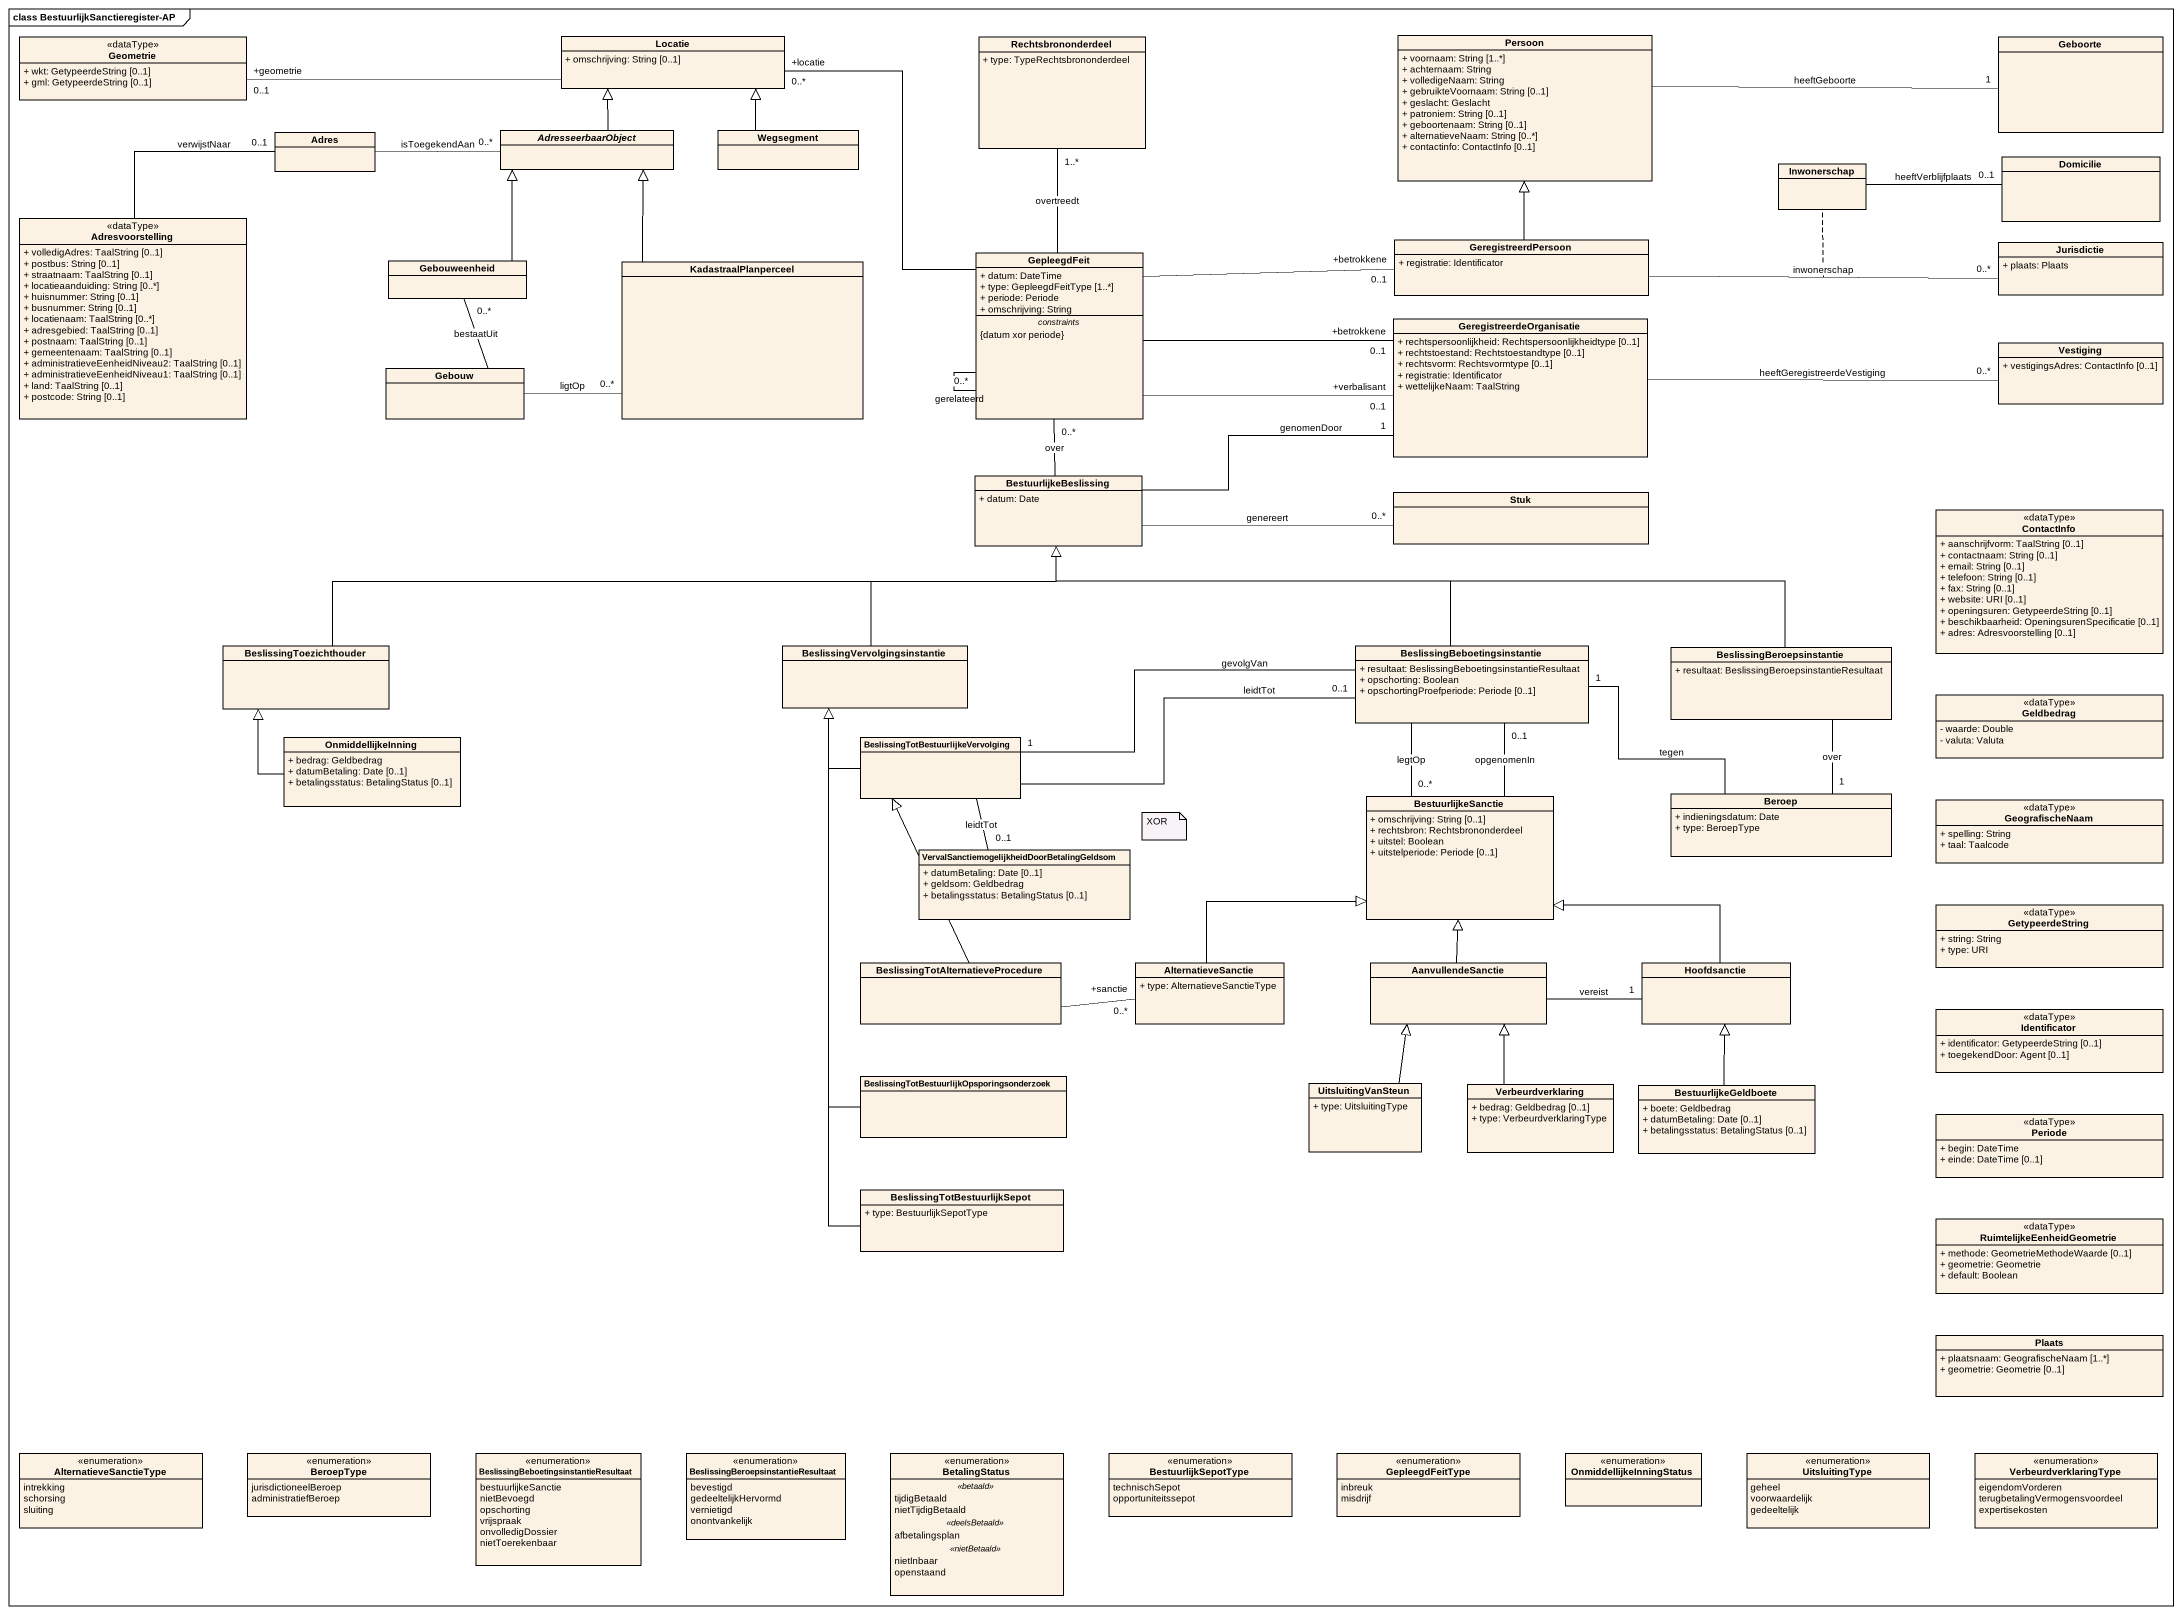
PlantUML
@startuml
mainframe class BestuurlijkSanctieregister-AP
hide circle
hide empty members
skinparam classAttributeIconSize 0
class Locatie {
  + omschrijving: String [0..1]
}
class Persoon {
  + voornaam: String [1..*]
  + achternaam: String
  + volledigeNaam: String
  + gebruikteVoornaam: String [0..1]
  + geslacht: Geslacht
  + patroniem: String [0..1]
  + geboortenaam: String [0..1]
  + alternatieveNaam: String [0..*]
  + contactinfo: ContactInfo [0..1]
}
class Geometrie <<dataType>> {
  + wkt: GetypeerdeString [0..1]
  + gml: GetypeerdeString [0..1]
}
class Rechtsbrononderdeel {
  + type: TypeRechtsbrononderdeel
}
class Geboorte
class Adres
abstract class AdresseerbaarObject
class Wegsegment
class Inwonerschap
class Domicilie
class Adresvoorstelling <<dataType>> {
  + volledigAdres: TaalString [0..1]
  + postbus: String [0..1]
  + straatnaam: TaalString [0..1]
  + locatieaanduiding: String [0..*]
  + huisnummer: String [0..1]
  + busnummer: String [0..1]
  + locatienaam: TaalString [0..*]
  + adresgebied: TaalString [0..1]
  + postnaam: TaalString [0..1]
  + gemeentenaam: TaalString [0..1]
  + administratieveEenheidNiveau2: TaalString [0..1]
  + administratieveEenheidNiveau1: TaalString [0..1]
  + land: TaalString [0..1]
  + postcode: String [0..1]
}
class Gebouweenheid
class KadastraalPlanperceel
class GepleegdFeit {
  + datum: DateTime
  + type: GepleegdFeitType [1..*]
  + periode: Periode
  + omschrijving: String
  -- constraints --
  {datum xor periode}
}
class GeregistreerdPersoon {
  + registratie: Identificator
}
class Jurisdictie {
  + plaats: Plaats
}
class GeregistreerdeOrganisatie {
  + rechtspersoonlijkheid: Rechtspersoonlijkheidtype [0..1]
  + rechtstoestand: Rechtstoestandtype [0..1]
  + rechtsvorm: Rechtsvormtype [0..1]
  + registratie: Identificator
  + wettelijkeNaam: TaalString
}
class Vestiging {
  + vestigingsAdres: ContactInfo [0..1]
}
class Gebouw
class BestuurlijkeBeslissing {
  + datum: Date
}
class Stuk
class ContactInfo <<dataType>> {
  + aanschrijfvorm: TaalString [0..1]
  + contactnaam: String [0..1]
  + email: String [0..1]
  + telefoon: String [0..1]
  + fax: String [0..1]
  + website: URI [0..1]
  + openingsuren: GetypeerdeString [0..1]
  + beschikbaarheid: OpeningsurenSpecificatie [0..1]
  + adres: Adresvoorstelling [0..1]
}
class BeslissingToezichthouder
class "BeslissingVervolgingsinstantie" as BeslissingVervolgingsinstant
class "BeslissingBeboetingsinstantie" as BeslissingBeboetingsinstanti {
  + resultaat: BeslissingBeboetingsinstantieResultaat
  + opschorting: Boolean
  + opschortingProefperiode: Periode [0..1]
}
class BeslissingBeroepsinstantie {
  + resultaat: BeslissingBeroepsinstantieResultaat
}
class Geldbedrag <<dataType>> {
  - waarde: Double
  - valuta: Valuta
}
class OnmiddellijkeInning {
  + bedrag: Geldbedrag
  + datumBetaling: Date [0..1]
  + betalingsstatus: BetalingStatus [0..1]
}
class "BeslissingTotBestuurlijkeVervolging" as BeslissingTotBestuurlijkeVer
class BestuurlijkeSanctie {
  + omschrijving: String [0..1]
  + rechtsbron: Rechtsbrononderdeel
  + uitstel: Boolean
  + uitstelperiode: Periode [0..1]
}
class Beroep {
  + indieningsdatum: Date
  + type: BeroepType
}
class GeografischeNaam <<dataType>> {
  + spelling: String
  + taal: Taalcode
}
class "VervalSanctiemogelijkheidDoorBetalingGeldsom" as VervalSanctiemogelijkheidDoo {
  + datumBetaling: Date [0..1]
  + geldsom: Geldbedrag
  + betalingsstatus: BetalingStatus [0..1]
}
class GetypeerdeString <<dataType>> {
  + string: String
  + type: URI
}
class "BeslissingTotAlternatieveProcedure" as BeslissingTotAlternatievePro
class AlternatieveSanctie {
  + type: AlternatieveSanctieType
}
class AanvullendeSanctie
class Hoofdsanctie
class Identificator <<dataType>> {
  + identificator: GetypeerdeString [0..1]
  + toegekendDoor: Agent [0..1]
}
class "BeslissingTotBestuurlijkOpsporingsonderzoek" as BeslissingTotBestuurlijkOpsp
class UitsluitingVanSteun {
  + type: UitsluitingType
}
class Verbeurdverklaring {
  + bedrag: Geldbedrag [0..1]
  + type: VerbeurdverklaringType
}
class BestuurlijkeGeldboete {
  + boete: Geldbedrag
  + datumBetaling: Date [0..1]
  + betalingsstatus: BetalingStatus [0..1]
}
class Periode <<dataType>> {
  + begin: DateTime
  + einde: DateTime [0..1]
}
class "BeslissingTotBestuurlijkSepot" as BeslissingTotBestuurlijkSepo {
  + type: BestuurlijkSepotType
}
class RuimtelijkeEenheidGeometrie <<dataType>> {
  + methode: GeometrieMethodeWaarde [0..1]
  + geometrie: Geometrie
  + default: Boolean
}
class Plaats {
  + plaatsnaam: GeografischeNaam [1..*]
  + geometrie: Geometrie [0..1]
}
enum AlternatieveSanctieType {
  intrekking
  schorsing
  sluiting
}
enum BeroepType {
  jurisdictioneelBeroep
  administratiefBeroep
}
enum "BeslissingBeboetingsinstantieResultaat" as BeslissingBeboetingsinstanti_2 {
  bestuurlijkeSanctie
  nietBevoegd
  opschorting
  vrijspraak
  onvolledigDossier
  nietToerekenbaar
}
enum "BeslissingBeroepsinstantieResultaat" as BeslissingBeroepsinstantieRe {
  bevestigd
  gedeeltelijkHervormd
  vernietigd
  onontvankelijk
}
enum BetalingStatus {
  .. <<betaald>> ..
  tijdigBetaald
  nietTijdigBetaald
  .. <<deelsBetaald>> ..
  afbetalingsplan
  .. <<nietBetaald>> ..
  nietInbaar
  openstaand
}
enum BestuurlijkSepotType {
  technischSepot
  opportuniteitssepot
}
enum GepleegdFeitType {
  inbreuk
  misdrijf
}
enum OnmiddellijkeInningStatus
enum UitsluitingType {
  geheel
  voorwaardelijk
  gedeeltelijk
}
enum VerbeurdverklaringType {
  eigendomVorderen
  terugbetalingVermogensvoordeel
  expertisekosten
}
Locatie -left- "+geometrie\n0..1" Geometrie
Persoon -right- "1" Geboorte : heeftGeboorte
Adres -right- "0..*" AdresseerbaarObject : isToegekendAan
AdresseerbaarObject -up-|> Locatie
Wegsegment -up-|> Locatie
Inwonerschap -right- "0..1" Domicilie : heeftVerblijfplaats
Adresvoorstelling -up- "0..1" Adres : verwijstNaar
Gebouweenheid -up-|> AdresseerbaarObject
KadastraalPlanperceel -up-|> AdresseerbaarObject
GepleegdFeit -up- "+locatie\n0..*" Locatie
GepleegdFeit -up- "1..*" Rechtsbrononderdeel : overtreedt
GepleegdFeit -- "0..*" GepleegdFeit : gerelateerd
GepleegdFeit -right- "+betrokkene\n0..1" GeregistreerdPersoon
GepleegdFeit -right- "+verbalisant\n0..1" GeregistreerdeOrganisatie
GepleegdFeit -right- "+betrokkene\n0..1" GeregistreerdeOrganisatie
GeregistreerdPersoon -up-|> Persoon
GeregistreerdPersoon -right- "0..*" Jurisdictie : inwonerschap
(GeregistreerdPersoon, Jurisdictie) .. Inwonerschap
GeregistreerdeOrganisatie -right- "0..*" Vestiging : heeftGeregistreerdeVestiging
Gebouw -up- "0..*" Gebouweenheid : bestaatUit
Gebouw -right- "0..*" KadastraalPlanperceel : ligtOp
BestuurlijkeBeslissing -up- "0..*" GepleegdFeit : over
BestuurlijkeBeslissing -right- "1" GeregistreerdeOrganisatie : genomenDoor
BestuurlijkeBeslissing -right- "0..*" Stuk : genereert
BeslissingToezichthouder -right-|> BestuurlijkeBeslissing
BeslissingVervolgingsinstant -up-|> BestuurlijkeBeslissing
BeslissingBeboetingsinstanti -left-|> BestuurlijkeBeslissing
BeslissingBeboetingsinstanti -left- "1" BeslissingTotBestuurlijkeVer : gevolgVan
BeslissingBeboetingsinstanti -- "0..*" BestuurlijkeSanctie : legtOp
BeslissingBeroepsinstantie -left-|> BestuurlijkeBeslissing
BeslissingBeroepsinstantie -- "1" Beroep : over
OnmiddellijkeInning -up-|> BeslissingToezichthouder
BeslissingTotBestuurlijkeVer -up-|> BeslissingVervolgingsinstant
BeslissingTotBestuurlijkeVer -right- "0..1" BeslissingBeboetingsinstanti : leidtTot
BeslissingTotBestuurlijkeVer -- "0..1" VervalSanctiemogelijkheidDoo : leidtTot
BestuurlijkeSanctie -up- "0..1" BeslissingBeboetingsinstanti : opgenomenIn
Beroep -left- "1" BeslissingBeboetingsinstanti : tegen
BeslissingTotAlternatievePro -up-|> BeslissingTotBestuurlijkeVer
BeslissingTotAlternatievePro -right- "+sanctie\n0..*" AlternatieveSanctie
AlternatieveSanctie -right-|> BestuurlijkeSanctie
AanvullendeSanctie -up-|> BestuurlijkeSanctie
AanvullendeSanctie -right- "1" Hoofdsanctie : vereist
Hoofdsanctie -left-|> BestuurlijkeSanctie
BeslissingTotBestuurlijkOpsp -up-|> BeslissingVervolgingsinstant
UitsluitingVanSteun -up-|> AanvullendeSanctie
Verbeurdverklaring -up-|> AanvullendeSanctie
BestuurlijkeGeldboete -up-|> Hoofdsanctie
BeslissingTotBestuurlijkSepo -up-|> BeslissingVervolgingsinstant
note as N1
  XOR
end note
@enduml
